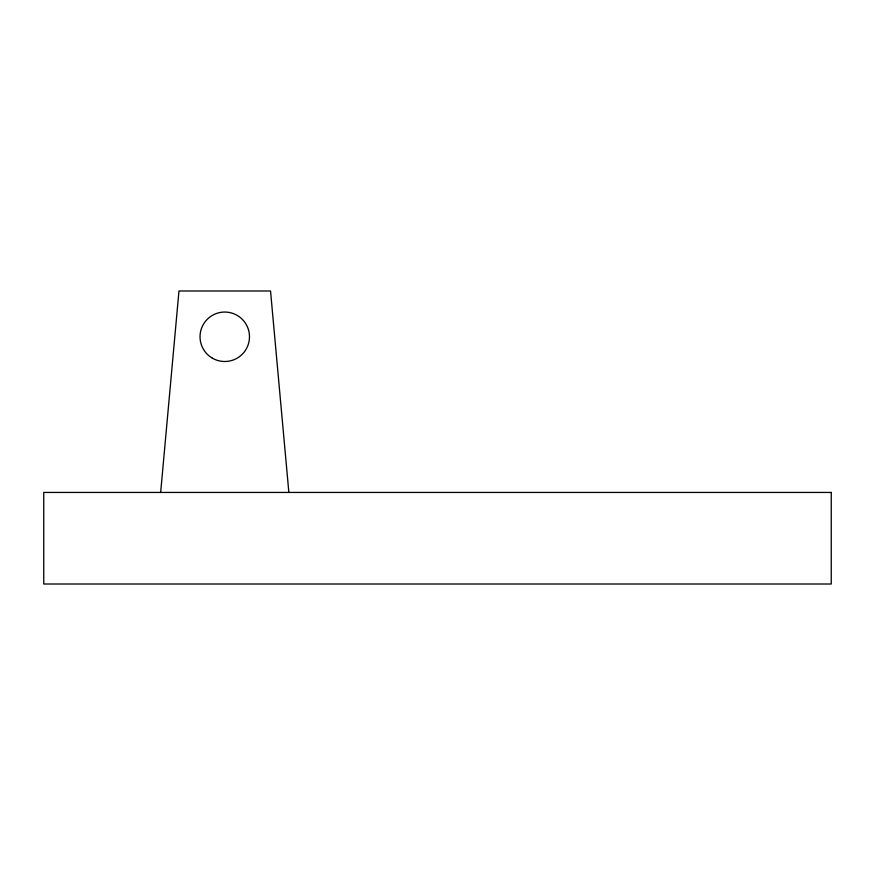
<?xml version="1.0" encoding="UTF-8"?>
<svg xmlns="http://www.w3.org/2000/svg" width="875" height="875" viewBox="0 0 875 875"><rect width="100%" height="100%" fill="white"/><g stroke="black" fill="none" stroke-linecap="round" stroke-linejoin="round"><path stroke-width="1.31" d="M160.661 492.439L178.97 290.992L270.539 290.992L288.859 492.439M831.25 492.439L43.75 492.439L43.75 584.008L831.25 584.008L831.25 492.439M212.395 358.181A24.719 24.719 0 0 0 249.484 336.777A24.719 24.719 0 0 0 212.395 315.361A24.719 24.719 0 0 0 212.395 358.181"/></g></svg>
